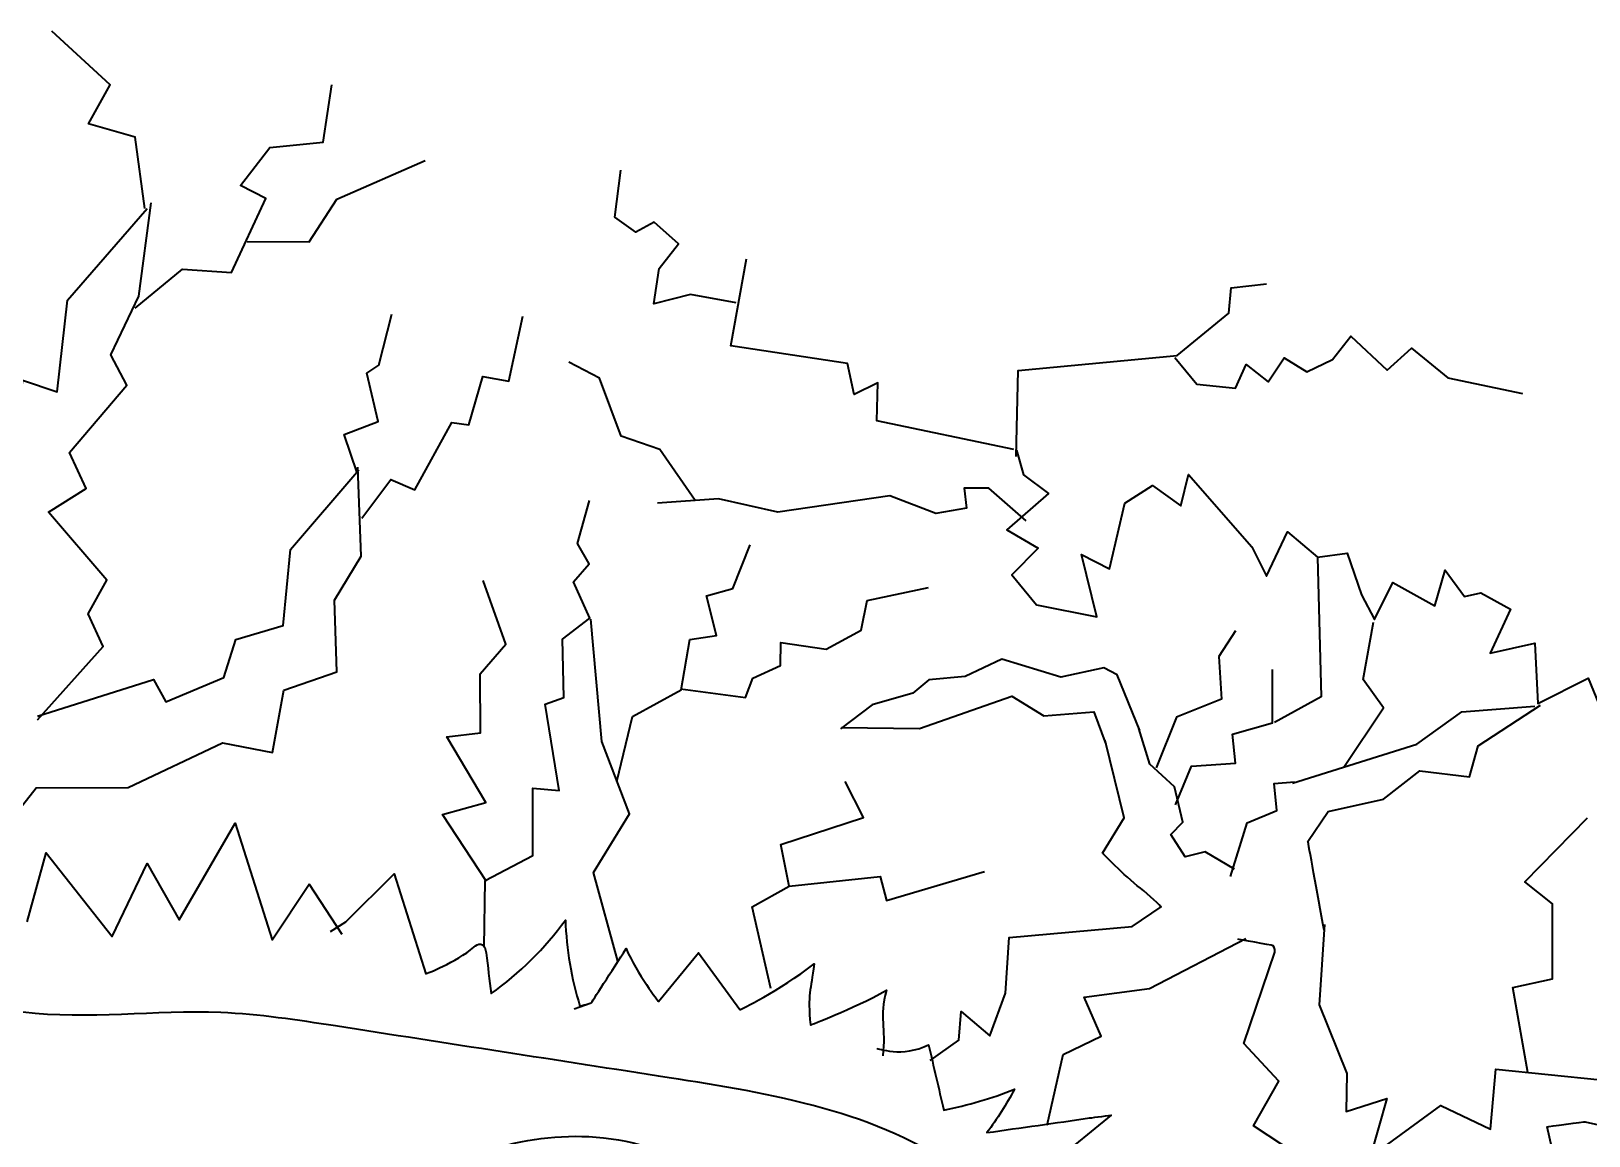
# Model space of a CAD drawing. Extents: x 6 to 143, y -103 to -23.
# Drawn here: x 101.28 to 124.5, y -66.01 to -49.54 of the extents above; entities that cross this region are included whole.
import ezdxf

# ---------------------------------------------------------------- set-up
doc = ezdxf.new("R2010")
doc.units = 0
doc.header["$MEASUREMENT"] = 0
doc.layers.add('Delorean', color=7, linetype='Continuous', lineweight=0)
doc.layers.add('Lightning', color=7, linetype='Continuous', lineweight=0)

msp = doc.modelspace()

# ---------------------------------------------------------------- linework, layer by layer
at = {"layer": 'Delorean', "color": 250, "lineweight": 35, "true_color": 0x231f20}
for points, knots in [([(101.445, -70.192), (101.753, -70.179), (102.062, -70.167), (102.37, -70.155), (103.399, -70.113), (104.428, -70.072), (105.457, -70.03), (105.391, -68.949), (105.839, -67.853), (106.624, -67.106), (107.409, -66.359), (108.512, -65.967), (109.594, -66.02), (110.776, -66.079), (111.97, -66.72), (112.471, -67.792), (113.242, -67.353), (114.078, -67.029), (114.944, -66.834), (115.018, -66.817), (115.103, -66.792), (115.13, -66.721), (115.157, -66.65), (114.944, -66.421), (114.907, -66.488), (114.99, -66.508), (115.072, -66.527), (115.154, -66.547), (113.905, -65.641), (112.315, -65.379), (110.79, -65.142), (109.133, -64.885), (107.477, -64.628), (105.82, -64.371), (105.253, -64.283), (104.684, -64.195), (104.11, -64.172), (103.127, -64.132), (102.137, -64.285), (101.16, -64.165), (100.69, -64.107), (100.227, -63.987), (99.753, -63.961)], [0, 0, 0, 0, 1, 1, 1, 2, 2, 2, 3, 3, 3, 4, 4, 4, 5, 5, 5, 6, 6, 6, 7, 7, 7, 8, 8, 8, 9, 9, 9, 10, 10, 10, 11, 11, 11, 12, 12, 12, 13, 13, 13, 14, 14, 14, 14]), ([(100.395, -64.287), (100.774, -66.059), (101.046, -67.851), (101.317, -69.643), (101.355, -69.893), (101.393, -70.146), (101.373, -70.398), (101.348, -70.711), (101.235, -71.009), (101.156, -71.312), (101.005, -71.893), (100.979, -72.506), (100.764, -73.067), (100.625, -73.431), (100.41, -73.763), (100.279, -74.131), (100.152, -74.491), (100.109, -74.874), (100.011, -75.243), (99.876, -75.753), (99.638, -76.228), (99.434, -76.715), (99.131, -77.442), (98.903, -78.201), (98.755, -78.975), (98.777, -78.93), (98.799, -78.884), (98.821, -78.839)], [0, 0, 0, 0, 1, 1, 1, 2, 2, 2, 3, 3, 3, 4, 4, 4, 5, 5, 5, 6, 6, 6, 7, 7, 7, 8, 8, 8, 9, 9, 9, 9])]:
    msp.add_open_spline(points, degree=3, knots=knots, dxfattribs=at)
at = {"layer": 'Lightning', "color": 250, "lineweight": 35, "true_color": 0x231f20}
for points in [[(102.979, -52.188), (102.833, -51.127), (102.138, -50.926), (102.46, -50.344), (101.593, -49.545)], [(102.833, -53.674), (103.541, -53.092), (104.269, -53.142), (104.781, -52.037), (104.405, -51.846), (104.842, -51.278), (105.635, -51.198), (105.766, -50.344)], [(104.502, -52.679), (105.429, -52.685), (105.839, -52.047), (107.158, -51.471)], [(111.788, -53.593), (111.109, -53.471), (110.561, -53.608), (110.644, -53.08), (110.931, -52.714), (110.569, -52.394), (110.296, -52.54), (109.984, -52.317), (110.074, -51.619)], [(100.521, -59.369), (101.098, -58.844), (101.011, -57.812), (100.429, -57.27), (100.368, -56.366), (101.118, -55.596), (101.158, -54.746), (101.674, -54.92), (101.828, -53.554), (103.013, -52.188)], [(101.379, -59.808), (102.357, -58.717), (102.136, -58.228), (102.411, -57.725), (101.544, -56.714), (102.103, -56.359), (101.855, -55.824), (102.712, -54.819), (102.471, -54.367), (102.888, -53.493), (103.074, -52.102)], [(115.926, -55.778), (113.884, -55.354), (113.899, -54.788), (113.55, -54.958), (113.45, -54.497), (111.712, -54.233), (111.944, -52.938)], [(115.963, -55.884), (115.991, -54.602), (118.36, -54.38), (119.132, -53.749), (119.165, -53.369), (119.693, -53.31)], [(106.141, -56.129), (105.95, -55.558), (106.455, -55.361), (106.285, -54.641), (106.466, -54.525), (106.661, -53.765)], [(106.211, -56.801), (106.646, -56.229), (107.001, -56.379), (107.554, -55.378), (107.805, -55.412), (108.016, -54.692), (108.401, -54.762), (108.612, -53.795)], [(118.325, -54.409), (118.657, -54.804), (119.232, -54.865), (119.392, -54.511), (119.717, -54.771), (119.956, -54.412), (120.294, -54.624), (120.676, -54.436), (120.947, -54.09), (121.492, -54.597), (121.852, -54.271), (122.397, -54.714), (123.508, -54.947)], [(111.179, -56.538), (110.651, -55.778), (110.079, -55.583), (109.754, -54.718), (109.297, -54.479)], [(115.967, -55.789), (116.071, -56.155), (116.444, -56.433), (115.825, -56.976), (116.29, -57.251), (115.897, -57.646), (116.265, -58.095), (117.164, -58.271), (116.937, -57.344), (117.351, -57.556), (117.582, -56.58), (117.995, -56.318), (118.414, -56.618), (118.53, -56.153), (119.473, -57.23), (119.693, -57.667), (120.006, -57.005), (120.451, -57.382), (120.894, -57.325), (121.107, -57.947), (121.301, -58.314), (121.577, -57.762), (122.201, -58.111), (122.354, -57.577), (122.642, -57.968), (122.885, -57.917), (123.329, -58.159), (123.024, -58.813), (123.69, -58.667), (123.734, -59.567), (124.486, -59.187), (124.802, -59.96)], [(100.472, -61.951), (101.361, -60.821), (102.732, -60.816), (104.138, -60.153), (104.882, -60.294), (105.052, -59.364), (105.841, -59.093), (105.806, -58.023), (106.204, -57.371), (106.151, -56.041)], [(101.379, -59.754), (103.107, -59.209), (103.29, -59.54), (104.158, -59.179), (104.334, -58.611), (105.038, -58.403), (105.148, -57.27), (106.167, -56.085)], [(116.113, -56.842), (115.553, -56.354), (115.19, -56.354), (115.222, -56.656), (114.763, -56.733), (114.079, -56.471), (112.413, -56.714), (111.529, -56.513), (110.619, -56.577)], [(108.036, -63.196), (108.049, -62.205), (108.759, -61.83), (108.759, -60.826), (109.151, -60.861), (108.946, -59.574), (109.221, -59.473), (109.201, -58.606), (109.609, -58.295), (109.367, -57.752), (109.6, -57.481), (109.427, -57.18), (109.603, -56.54)], [(110.011, -60.727), (110.246, -59.759), (110.972, -59.359), (111.099, -58.613), (111.498, -58.552), (111.347, -57.96), (111.742, -57.853), (111.998, -57.2)], [(120.451, -57.382), (120.508, -59.464), (119.81, -59.849)], [(108.069, -62.219), (107.413, -61.221), (108.062, -61.04), (107.48, -60.062), (107.982, -60.002), (107.975, -59.125), (108.357, -58.683), (108.022, -57.732)], [(110.959, -59.344), (111.927, -59.477), (112.037, -59.185), (112.449, -58.998), (112.455, -58.656), (113.132, -58.753), (113.654, -58.472), (113.744, -58.03), (114.658, -57.836)], [(110.025, -63.407), (109.663, -62.081), (110.199, -61.208), (109.79, -60.129), (109.623, -58.308)], [(119.23, -58.484), (118.984, -58.864), (119.024, -59.5), (118.354, -59.77), (118.048, -60.523)], [(120.844, -60.512), (121.438, -59.63), (121.131, -59.205), (121.289, -58.355)], [(117.806, -59.965), (117.468, -59.139), (117.268, -59.034), (116.627, -59.171), (115.75, -58.905), (115.202, -59.163), (114.659, -59.21), (114.425, -59.409), (113.817, -59.587), (113.346, -59.944)], [(118.336, -61.077), (118.577, -60.497), (119.23, -60.455), (119.188, -60.02), (119.78, -59.853), (119.78, -59.056)], [(113.361, -59.921), (114.52, -59.938), (115.897, -59.456), (116.377, -59.75), (117.12, -59.688), (117.298, -60.169)], [(120.082, -60.753), (121.933, -60.169), (122.603, -59.69), (123.69, -59.607)], [(119.215, -62.035), (118.78, -61.777), (118.479, -61.85), (118.268, -61.519), (118.445, -61.331), (118.321, -60.809), (117.956, -60.468), (117.792, -59.939)], [(112.306, -63.812), (112.03, -62.596), (112.579, -62.286), (112.454, -61.665), (113.687, -61.265), (113.413, -60.727)], [(119.155, -62.142), (119.406, -61.345), (119.848, -61.161), (119.805, -60.759), (120.112, -60.731)], [(120.556, -62.857), (120.476, -64.056), (120.892, -65.079), (120.881, -65.643), (121.484, -65.452), (121.238, -66.327), (122.289, -65.557), (123.032, -65.908), (123.111, -65.016), (124.672, -65.175), (125.862, -64.37), (126.069, -63.45), (127.021, -63.037), (127.726, -62.117), (129.069, -61.958), (129.444, -61.704), (131.989, -61.64), (132.434, -61.265)], [(123.587, -65.064), (123.365, -63.796), (123.952, -63.667), (123.952, -62.548), (123.54, -62.222), (124.476, -61.268)], [(101.225, -62.821), (101.507, -61.79), (102.491, -63.036), (103.013, -61.951), (103.489, -62.788), (104.326, -61.348), (104.875, -63.089), (105.427, -62.257), (105.914, -63.001)], [(112.579, -62.286), (113.937, -62.143), (114.03, -62.501), (115.492, -62.07)], [(116.423, -65.848), (116.664, -64.794), (117.227, -64.522), (116.975, -63.94), (117.95, -63.813), (119.386, -63.069)]]:
    msp.add_lwpolyline(points, dxfattribs=at)
for points, knots in [([(120.55, -62.944), (120.456, -62.411), (120.311, -61.623), (120.311, -61.623), (120.311, -61.623), (120.61, -61.175), (120.61, -61.175), (120.61, -61.175), (121.437, -60.992), (121.437, -60.992), (121.437, -60.992), (121.976, -60.567), (121.976, -60.567), (121.976, -60.567), (122.718, -60.659), (122.718, -60.659), (122.718, -60.659), (122.845, -60.194), (122.845, -60.194), (122.845, -60.194), (123.774, -59.591), (123.774, -59.591)], [0, 0, 0, 0, 1, 1, 1, 2, 2, 2, 3, 3, 3, 4, 4, 4, 5, 5, 5, 6, 6, 6, 7, 7, 7, 7]), ([(114.683, -64.884), (114.683, -64.884), (115.106, -64.584), (115.106, -64.584), (115.106, -64.584), (115.143, -64.154), (115.143, -64.154), (115.143, -64.154), (115.569, -64.516), (115.569, -64.516), (115.569, -64.516), (115.804, -63.884), (115.804, -63.884), (115.804, -63.884), (115.857, -63.054), (115.857, -63.054), (115.857, -63.054), (117.693, -62.889), (117.693, -62.889), (117.693, -62.889), (118.122, -62.596), (118.122, -62.596), (118.122, -62.596), (117.938, -62.411), (117.815, -62.317), (117.564, -62.127), (117.248, -61.794), (117.248, -61.794), (117.248, -61.794), (117.573, -61.27), (117.573, -61.27), (117.573, -61.27), (117.289, -60.118), (117.289, -60.118)], [0, 0, 0, 0, 1, 1, 1, 2, 2, 2, 3, 3, 3, 4, 4, 4, 5, 5, 5, 6, 6, 6, 7, 7, 7, 8, 8, 8, 9, 9, 9, 10, 10, 10, 11, 11, 11, 11]), ([(105.743, -62.965), (105.743, -62.965), (105.972, -62.82), (105.972, -62.82), (105.972, -62.82), (106.696, -62.105), (106.696, -62.105), (106.696, -62.105), (107.165, -63.592), (107.165, -63.592), (107.165, -63.592), (107.618, -63.426), (107.883, -63.195), (107.913, -63.169), (107.948, -63.142), (107.986, -63.149), (108.041, -63.16), (108.058, -63.227), (108.065, -63.282), (108.089, -63.484), (108.114, -63.686), (108.138, -63.889), (108.563, -63.585), (108.938, -63.213), (109.246, -62.792), (109.26, -63.227), (109.333, -63.66), (109.463, -64.076), (109.504, -64.064), (109.545, -64.052), (109.586, -64.04)], [0, 0, 0, 0, 1, 1, 1, 2, 2, 2, 3, 3, 3, 4, 4, 4, 5, 5, 5, 6, 6, 6, 7, 7, 7, 8, 8, 8, 9, 9, 9, 10, 10, 10, 10]), ([(117.995, -67.831), (117.995, -67.831), (119.185, -67.626), (119.185, -67.626), (119.185, -67.626), (119.848, -67.174), (119.848, -67.174), (119.848, -67.174), (119.507, -66.702), (119.507, -66.702), (119.507, -66.702), (120.14, -66.28), (120.14, -66.28), (120.14, -66.28), (119.497, -65.858), (119.497, -65.858), (119.497, -65.858), (119.878, -65.195), (119.878, -65.195), (119.878, -65.195), (119.356, -64.633), (119.356, -64.633), (119.356, -64.633), (119.816, -63.271), (119.816, -63.271), (119.816, -63.271), (119.822, -63.195), (119.793, -63.178), (119.764, -63.161), (119.266, -63.079), (119.266, -63.079)], [0, 0, 0, 0, 1, 1, 1, 2, 2, 2, 3, 3, 3, 4, 4, 4, 5, 5, 5, 6, 6, 6, 7, 7, 7, 8, 8, 8, 9, 9, 9, 10, 10, 10, 10]), ([(109.374, -64.113), (109.374, -64.113), (109.63, -64.028), (109.63, -64.028), (109.63, -64.028), (109.95, -63.529), (110.151, -63.218), (110.314, -63.591), (110.634, -64.007), (110.634, -64.007), (110.634, -64.007), (111.23, -63.283), (111.23, -63.283), (111.23, -63.283), (111.846, -64.127), (111.846, -64.127), (111.846, -64.127), (112.432, -63.854), (112.951, -63.446), (112.904, -63.853), (112.85, -63.886), (112.897, -64.355), (112.897, -64.355), (113.504, -64.13), (114.03, -63.838), (113.916, -64.248), (114.025, -64.394), (113.975, -64.817)], [0, 0, 0, 0, 1, 1, 1, 2, 2, 2, 3, 3, 3, 4, 4, 4, 5, 5, 5, 6, 6, 6, 7, 7, 7, 8, 8, 8, 9, 9, 9, 9]), ([(113.888, -64.703), (113.888, -64.703), (114.273, -64.848), (114.657, -64.65), (114.733, -64.975), (114.808, -65.3), (114.884, -65.624), (115.244, -65.553), (115.597, -65.449), (115.937, -65.314), (115.818, -65.54), (115.68, -65.756), (115.527, -65.96), (116.036, -65.888), (116.545, -65.815), (117.054, -65.742), (117.123, -65.732), (117.377, -65.701), (117.377, -65.701), (117.377, -65.701), (116.54, -66.384), (116.54, -66.384), (116.54, -66.384), (117.605, -66.364), (117.605, -66.364), (117.605, -66.364), (116.799, -66.897), (116.799, -66.897)], [0, 0, 0, 0, 1, 1, 1, 2, 2, 2, 3, 3, 3, 4, 4, 4, 5, 5, 5, 6, 6, 6, 7, 7, 7, 8, 8, 8, 9, 9, 9, 9]), ([(118.671, -69.64), (118.671, -69.64), (119.468, -68.866), (119.468, -68.866), (119.468, -68.866), (121.094, -68.269), (121.094, -68.269), (121.094, -68.269), (121.265, -67.516), (121.265, -67.516), (121.265, -67.516), (121.777, -67.094), (121.777, -67.094), (121.777, -67.094), (122.289, -67.445), (122.289, -67.445), (122.289, -67.445), (122.691, -66.863), (122.691, -66.863), (122.691, -66.863), (124.075, -66.754), (124.075, -66.754), (124.075, -66.754), (123.874, -65.873), (123.874, -65.873), (123.874, -65.871), (124.44, -65.795), (124.44, -65.798), (124.44, -65.798), (125.262, -65.984), (125.262, -65.984), (125.262, -65.984), (125.85, -65.195), (125.85, -65.195), (125.85, -65.195), (126.103, -65.024), (126.103, -65.024), (126.103, -65.024), (126.833, -66.548), (126.833, -66.548), (126.833, -66.548), (127.73, -66.21), (127.73, -66.21), (127.73, -66.21), (128.095, -66.544), (128.095, -66.544), (128.095, -66.544), (129.139, -66.032), (129.139, -66.032), (129.139, -66.032), (129.806, -66.421), (129.806, -66.421), (129.806, -66.421), (130.563, -66.242), (130.563, -66.242), (130.563, -66.242), (131.393, -66.266), (131.393, -66.266)], [0, 0, 0, 0, 1, 1, 1, 2, 2, 2, 3, 3, 3, 4, 4, 4, 5, 5, 5, 6, 6, 6, 7, 7, 7, 8, 8, 8, 9, 9, 9, 10, 10, 10, 11, 11, 11, 12, 12, 12, 13, 13, 13, 14, 14, 14, 15, 15, 15, 16, 16, 16, 17, 17, 17, 18, 18, 18, 19, 19, 19, 19])]:
    msp.add_open_spline(points, degree=3, knots=knots, dxfattribs=at)

doc.saveas('drawing.dxf')
